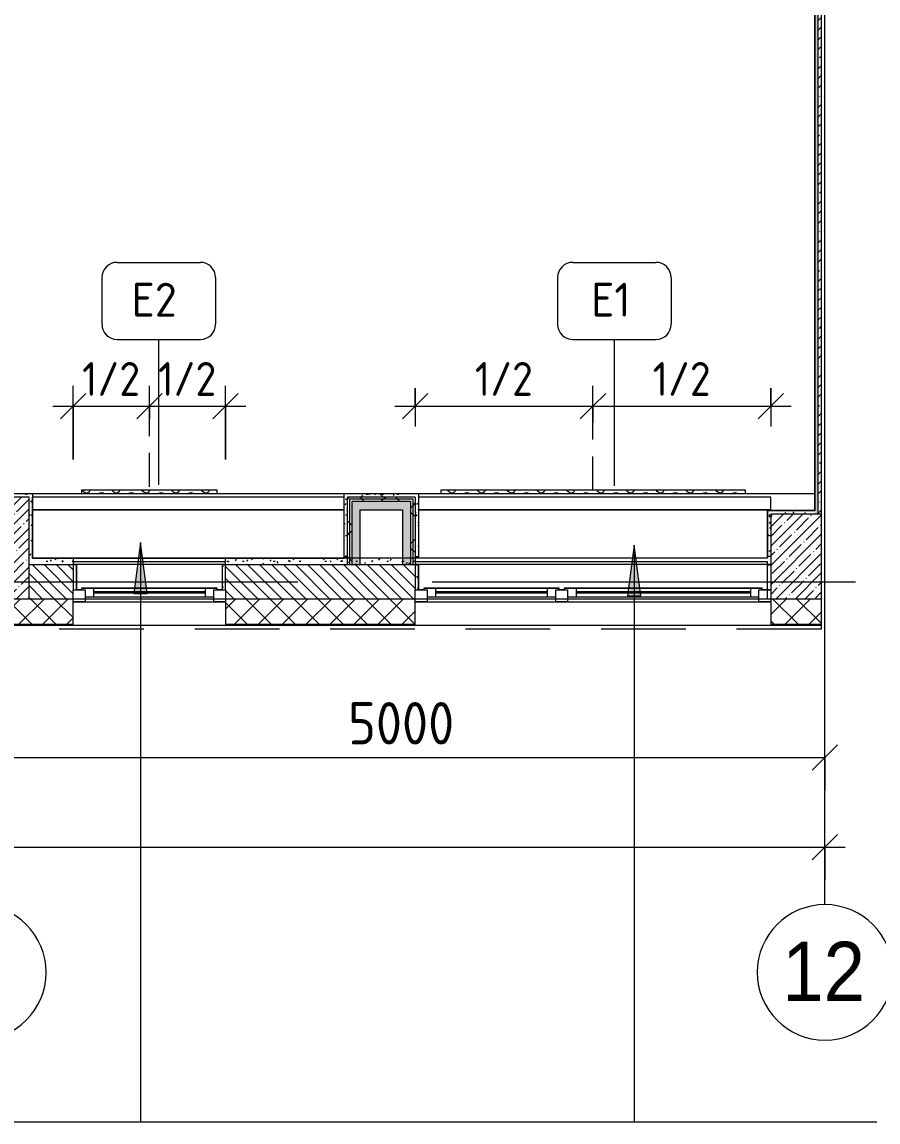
# Model space of a CAD drawing. Header units: millimetres. Extents: x -6228 to 198016, y -8553 to 29000.
# Drawn here: x 169146 to 174202, y -3190 to 3306 of the extents above; entities that cross this region are included whole.
import ezdxf

# ---------------------------------------------------------------- set-up
doc = ezdxf.new("R2010")
doc.units = ezdxf.units.MM
for name, pattern in [('200_ШТРИХ__ш1_п0_6_', [800, 500, -300]), ('ADSK_Штрих_ш2 п1', [300, 200, -100]), ('Осевая', [15875, 3175, -2381.25, 7937.5, -2381.25])]:
    doc.linetypes.add(name, pattern=pattern)
for name, color, linetype, lineweight in [('A-ANNO-DIMS', 7, 'Continuous', 9), ('A-ANNO-DIMS-100', 7, 'Continuous', 9), ('A-DETL-2', 7, 'ADSK_Штрих_ш2 п1', 9), ('A-DETL-GENF', 7, 'Continuous', 9), ('A-DETL-MBND-1', 7, '200_ШТРИХ__ш1_п0_6_', 9), ('A-GLAZ-2', 7, 'Continuous', 9), ('A-WALL-1', 7, 'Continuous', 9), ('A-WALL-4', 7, 'Continuous', 13), ('G-ANNO-TEXT', 7, 'Continuous', 9), ('I-WALL-7', 7, 'Continuous', 9), ('S-COLS-2', 7, 'Continuous', 9), ('Знаки', 7, 'Continuous', 9), ('Марки для знаков', 7, 'Continuous', 9), ('Оси', 7, 'Continuous', 9), ('Оси-1', 7, 'Continuous', 20), ('Оси-2', 7, 'Осевая', 9)]:
    doc.layers.add(name, color=color, linetype=linetype, lineweight=lineweight)
for name, color, linetype, lineweight, true_color in [('I-WALL-4', 7, 'Continuous', 9, 0xe7e7e7), ('I-WALL-9', 9, 'Continuous', 9, 0x808080), ('Знаки-1', 7, 'Continuous', 9, 0x787878)]:
    doc.layers.add(name, color=color, linetype=linetype, lineweight=lineweight, true_color=true_color)
doc.styles.add('Arial_1', font='arial.ttf', dxfattribs={"width": 0.9, "height": 350})
doc.styles.add('GOST Common_2', font='GOST_Common.ttf', dxfattribs={"height": 200})
doc.styles.add('ISOCPEUR_1', font='isocpeur.ttf', dxfattribs={"width": 0.9, "height": 250})
doc.styles.add('ISOCPEUR_2', font='isocpeur.ttf', dxfattribs={"width": 0.9, "height": 200})
doc.dimstyles.new('ISO-2_0_0_9К_Средний_округл2_1', dxfattribs={"dimscale": 304.8, "dimtxt": 199.196235, "dimasz": 0.492126, "dimexe": 0.393701, "dimexo": 0, "dimgap": 0, "dimtad": 1, "dimdec": 0, "dimrnd": 10, "dimzin": 0, "dimdsep": 46, "dimtxsty": 'ISOCPEUR_2', "dimblk1": 'OBLIQUE', "dimblk2": 'OBLIQUE', "dimsah": 1, "dimcen": 0.09, "dimdle": 0.393701, "dimazin": 0, "dimtfac": 1, "dimtdec": 4, "dimtix": 1, "dimtmove": 0, "dimatfit": 3, "dimfxl": 1, "dimtvp": 1, "dimtolj": 1, "dimtzin": 0, "dimarcsym": 2})
doc.dimstyles.new('ISO-2_5_0_9К_БОЛЬШОЙ', dxfattribs={"dimscale": 304.8, "dimtxt": 248.995294, "dimasz": 0.492126, "dimexe": 0.393701, "dimexo": 0.984252, "dimgap": 0, "dimtad": 1, "dimdec": 0, "dimrnd": 10, "dimzin": 0, "dimdsep": 46, "dimtxsty": 'ISOCPEUR_1', "dimblk1": 'OBLIQUE', "dimblk2": 'OBLIQUE', "dimsah": 1, "dimcen": 0.09, "dimdle": 0.393701, "dimazin": 0, "dimtfac": 1, "dimtdec": 4, "dimtix": 1, "dimtmove": 0, "dimatfit": 3, "dimfxl": 1, "dimtvp": 1, "dimtolj": 1, "dimtzin": 0, "dimarcsym": 2})
doc.dimstyles.new('ISO-2_5_0_9К_БОЛЬШОЙ_1', dxfattribs={"dimscale": 304.8, "dimtxt": 248.995294, "dimasz": 0.492126, "dimexe": 0.393701, "dimexo": 0.984252, "dimgap": 0, "dimtad": 1, "dimdec": 0, "dimrnd": 10, "dimzin": 0, "dimdsep": 46, "dimtxsty": 'ISOCPEUR_1', "dimblk1": 'OBLIQUE', "dimblk2": 'OBLIQUE', "dimsah": 1, "dimcen": 0.09, "dimdle": 0.393701, "dimazin": 0, "dimtfac": 1, "dimtdec": 4, "dimtix": 1, "dimtmove": 2, "dimatfit": 3, "dimfxl": 1, "dimtvp": 1, "dimtolj": 1, "dimtzin": 0, "dimarcsym": 2})
pattern_1 = [(0, (135578.187, 0), (121.92, 30.48), [10.058, -81.382, 10.058, -81.382, -487.68]), (0, (135578.187, 0), (121.92, 30.48), [-182.88, 10.058, -172.822, 10.058, -81.382, -213.36]), (0, (135578.187, 0), (121.92, 30.48), [-457.2, 10.058, -50.902, 10.058, -142.342]), (120, (135623.907, 15.24), (-87.356454, 90.345817), [10.058, -81.382, 10.058, -81.382, -487.68]), (120, (135623.907, 15.24), (-87.356454, 90.345817), [-182.88, 10.058, -172.822, 10.058, -81.382, -213.36]), (120, (135623.907, 15.24), (-87.356454, 90.345817), [-457.2, 10.058, -50.902, 10.058, -142.342]), (240, (135639.147, 76.2), (-34.563546, -120.825817), [10.058, -81.382, 10.058, -81.382, -487.68]), (240, (135639.147, 76.2), (-34.563546, -120.825817), [-182.88, 10.058, -172.822, 10.058, -81.382, -213.36]), (240, (135639.147, 76.2), (-34.563546, -120.825817), [-457.2, 10.058, -50.902, 10.058, -142.342])]
pattern_2 = [(45, (135578.19, 0), (-106.066, 106.066), []), (135, (135578.19, 0), (-106.066, -106.066), [])]

# ---------------------------------------------------------------- blocks, each defined once
blk = doc.blocks.new('BSC_Колонна _Прямоугольная - 600х600-V189-План зашивки приборов отопления в осях 2 этажа 1-12')
at = {"layer": 'S-COLS-2'}
h = blk.add_hatch(dxfattribs=at)
h.set_pattern_fill('FP_168', color=256, style=0, pattern_type=2)
h.set_pattern_definition([(45, (-33310, -200), (-57.02463, 57.02463), []), (45, (-33252.975, -200), (-57.02463, 57.02463), [100.806, -20.161, 3.353, -16.808])])
h.paths.add_polyline_path([(-13.9, -300), (300, -300), (300, 300), (-300, 300), (-300, -300)])
for p, q in [((300, 300), (-300, 300)), ((-300, 300), (-300, -300)), ((300, -300), (300, 300)), ((-300, -300), (300, -300))]:
    blk.add_line(p, q, dxfattribs=at)
blk = doc.blocks.new('120_Окно_СКБ_2Ст - 120_Окно_СКБ_2Ст 2100х2400 _мал створка справа_-V192-План зашивки приборов отопления в осях 2 этажа 1-12')
at = {"layer": 'A-GLAZ-2'}
for p, q in [((-1050, -127), (-1050, -57)), ((-1050, -57), (-980, -57)), ((1050, -57), (-1050, -57)), ((-980, -57), (-980, -127)), ((150, -127), (150, -57)), ((150, -57), (220, -57)), ((220, -57), (220, -127)), ((980, -127), (980, -57)), ((980, -57), (1050, -57)), ((1050, -57), (1050, -127)), ((-980, -127), (-1050, -127)), ((-1050, -127), (-1000, -127)), ((-980, -127), (-1000, -127)), ((-1000, -127), (-1000, -137)), ((150, -87), (-980, -87)), ((-980, -87), (-980, -127)), ((-930, -137), (-930, -87)), ((-930, -107), (100, -107)), ((100, -117), (-930, -117)), ((100, -137), (100, -87)), ((150, -127), (150, -87)), ((220, -127), (150, -127)), ((170, -127), (150, -127)), ((170, -127), (200, -127)), ((170, -137), (170, -127)), ((220, -127), (200, -127)), ((200, -127), (200, -137)), ((980, -87), (220, -87)), ((220, -87), (220, -127)), ((270, -137), (270, -87)), ((270, -107), (930, -107)), ((930, -117), (270, -117)), ((930, -137), (930, -87)), ((980, -127), (980, -87)), ((1050, -127), (980, -127)), ((1000, -127), (980, -127)), ((1000, -127), (1030, -127)), ((1000, -137), (1000, -127)), ((-1000, -137), (170, -137)), ((170, -137), (-1000, -137)), ((200, -137), (1000, -137)), ((1000, -137), (200, -137))]:
    blk.add_line(p, q, dxfattribs=at)
blk = doc.blocks.new('BSC_Колонна _Прямоугольная - 500х500-V209-План зашивки приборов отопления в осях 2 этажа 1-12')
at = {"layer": 'S-COLS-2'}
h = blk.add_hatch(dxfattribs=at)
h.set_pattern_fill('FP_182', color=256, style=0, pattern_type=2)
h.set_pattern_definition([(45, (-38240, -150), (-57.02463, 57.02463), []), (45, (-38182.975, -150), (-57.02463, 57.02463), [100.806, -20.161, 3.353, -16.808])])
h.paths.add_polyline_path([(-250, -250), (47.7, -250), (47.7, 250), (-250, 250), (-250, -226.2)])
for p, q in [((47.7, 250), (-250, 250)), ((-250, 250), (-250, -250)), ((-250, -250), (47.7, -250))]:
    blk.add_line(p, q, dxfattribs=at)
blk = doc.blocks.new('120_Окно_СКБ_1Ст - 120_Окно_СКБ_1Ст 900х2500_h_-20664874-План зашивки приборов отопления в осях 2 этажа 1-12')
at = {"layer": 'A-GLAZ-2'}
for p, q in [((-450, -127), (-450, -57)), ((-450, -57), (-380, -57)), ((450, -57), (-450, -57)), ((-380, -57), (-380, -127)), ((380, -127), (380, -57)), ((380, -57), (450, -57)), ((450, -57), (450, -127)), ((-380, -127), (-450, -127)), ((-430, -127), (-400, -127)), ((-380, -127), (-400, -127)), ((-400, -127), (-400, -137)), ((380, -87), (-380, -87)), ((-380, -87), (-380, -127)), ((-330, -137), (-330, -87)), ((-330, -107), (330, -107)), ((330, -117), (-330, -117)), ((330, -137), (330, -87)), ((380, -127), (380, -87)), ((450, -127), (380, -127)), ((400, -127), (380, -127)), ((400, -127), (430, -127)), ((400, -137), (400, -127)), ((-400, -137), (400, -137)), ((400, -137), (-400, -137))]:
    blk.add_line(p, q, dxfattribs=at)
blk = doc.blocks.new('Съемный металлический экран с перфорацией - E1-V260-План зашивки приборов отопления в осях 2 этажа 1-12')
at = {"layer": 'Знаки-1'}
h = blk.add_hatch(dxfattribs=at)
h.set_pattern_fill('FP_227', color=256, style=0, pattern_type=2)
h.set_pattern_definition([(180, (37822.98, 541), (6e-15, -50.8), [13.612, -74.376]), (240, (37797.58, 534.194), (43.99409, -25.4), [13.612, -74.376]), (300, (37790.77, 508.794), (43.99409, 25.4), [13.612, -74.376]), (210, (37809.37, 541), (-9e-05, -101.59984), [13.612, -87.988]), (210, (37834.77, 497.01), (-9e-05, -101.59984), [13.612, -87.988]), (330, (37822.98, 541), (87.9881, 50.79984), [13.612, -87.988]), (330, (37797.58, 497.01), (87.9881, 50.79984), [13.612, -87.988]), (270, (37790.77, 522.41), (87.988, -50.8), [13.612, -87.988]), (270, (37841.57, 522.41), (87.988, -50.8), [13.612, -87.988])])
h.paths.add_polyline_path([(68.8, 20), (0, 20), (0, 0), (1800, 0), (1800, 20), (151.7, 20)])
at = {"layer": 'Знаки'}
for p, q in [((1800, 20), (0, 20)), ((0, 20), (0, 0)), ((0, 0), (1800, 0)), ((1800, 0), (1800, 20))]:
    blk.add_line(p, q, dxfattribs=at)
blk = doc.blocks.new('Съемный металлический экран с перфорацией - E2-V261-План зашивки приборов отопления в осях 2 этажа 1-12')
at = {"layer": 'Знаки-1'}
h = blk.add_hatch(dxfattribs=at)
h.set_pattern_fill('FP_228', color=256, style=0, pattern_type=2)
h.set_pattern_definition([(180, (34701.406, 541), (6e-15, -50.8), [13.612, -74.376]), (240, (34676.006, 534.194), (43.99409, -25.4), [13.612, -74.376]), (300, (34669.2, 508.794), (43.99409, 25.4), [13.612, -74.376]), (210, (34687.79, 541), (-9e-05, -101.59984), [13.612, -87.988]), (210, (34713.19, 497.01), (-9e-05, -101.59984), [13.612, -87.988]), (330, (34701.41, 541), (87.9881, 50.79984), [13.612, -87.988]), (330, (34676.01, 497.01), (87.9881, 50.79984), [13.612, -87.988]), (270, (34669.2, 522.41), (87.988, -50.8), [13.612, -87.988]), (270, (34720, 522.41), (87.988, -50.8), [13.612, -87.988])])
h.paths.add_polyline_path([(97.5, 20), (0, 20), (0, 0), (800, 0), (800, 20), (263.3, 20)])
at = {"layer": 'Знаки'}
for p, q in [((800, 20), (0, 20)), ((0, 20), (0, 0)), ((0, 0), (800, 0)), ((800, 0), (800, 20))]:
    blk.add_line(p, q, dxfattribs=at)
blk = doc.blocks.new('Зашивка приборов отопления24 - Зашивка приборов отопления-33321996-План зашивки приборов отопления в осях 2 этажа 1-12')
at = {"layer": 'A-WALL-1'}
for p, q in [((36380, 23400), (35480, 23400)), ((34780, 23079), (36620, 23079)), ((36620, 23079), (34780, 23079)), ((34780, 23004), (36620, 23004))]:
    blk.add_line(p, q, dxfattribs=at)
blk = doc.blocks.new('Зашивка приборов отопления25 - Зашивка приборов отопления-33322064-План зашивки приборов отопления в осях 2 этажа 1-12')
at = {"layer": 'A-WALL-1'}
for p, q in [((36640, 23400), (34540, 23400)), ((34540, 23084), (34540, 23079)), ((34540, 23079), (36620, 23079)), ((36620, 23079), (34540, 23079)), ((34540, 23079), (34540, 23004)), ((34540, 23004), (36620, 23004))]:
    blk.add_line(p, q, dxfattribs=at)
blk = doc.blocks.new('DET_L_Линия разрыва - М100-30654710-План зашивки приборов отопления в осях 2 этажа 1-12')
at = {"layer": 'A-DETL-GENF'}
blk.add_line((11739.9, 0), (0, 0), dxfattribs=at)
blk = doc.blocks.new('Ось сетки - D8-29747960-План зашивки приборов отопления в осях 2 этажа 1-12')
at = {"layer": 'Оси-1'}
for start, end in [(360, 180), (180, 360)]:
    blk.add_arc((0, 0), 4, start, end, dxfattribs=at)
blk = doc.blocks.new('DIMBLOCK12-План зашивки приборов отопления в осях 2 этажа 1-12')
at = {"layer": 'A-ANNO-DIMS-100'}
for p, q in [((168888.2, -1230.7), (168888.2, -916.8)), ((173888.2, -1230.7), (173888.2, -916.8)), ((168888.2, -1036.8), (173888.2, -1036.8)), ((168888.2, -1036.8), (168888.2, -1230.7)), ((173888.2, -1036.8), (173888.2, -1230.7))]:
    blk.add_line(p, q, dxfattribs=at)
at = {"layer": 'A-ANNO-DIMS-100', "lineweight": 20}
for p, q in [((168888.2, -1036.8), (168963.2, -961.8)), ((173888.2, -1036.8), (173963.2, -961.8)), ((168888.2, -1036.8), (168813.2, -1111.8)), ((173888.2, -1036.8), (173813.2, -1111.8))]:
    blk.add_line(p, q, dxfattribs=at)
at = {"layer": 'A-ANNO-DIMS-100', "color": 0, "insert": (171072.2, -710.2), "char_height": 250, "width": 758.478, "attachment_point": 1, "line_spacing_factor": 1.149209, "style": 'ISOCPEUR_1'}
blk.add_mtext('5000', dxfattribs=at)
blk = doc.blocks.new('_Oblique')
at = {"color": 0, "linetype": 'ByBlock', "lineweight": -2}
blk.add_line((-0.5, -0.5), (0.5, 0.5), dxfattribs=at)
blk = doc.blocks.new('DIMBLOCK14-План зашивки приборов отопления в осях 2 этажа 1-12')
at = {"layer": 'A-ANNO-DIMS-100'}
for p, q in [((135688.2, -1760.8), (135688.2, -1446.9)), ((173888.2, -1760.8), (173888.2, -1446.9)), ((135568.2, -1566.9), (174008.2, -1566.9)), ((135688.2, -1566.9), (135688.2, -1760.8)), ((173888.2, -1566.9), (173888.2, -1760.8))]:
    blk.add_line(p, q, dxfattribs=at)
at = {"layer": 'A-ANNO-DIMS-100', "lineweight": 20}
for p, q in [((135688.2, -1566.9), (135763.2, -1491.9)), ((173888.2, -1566.9), (173963.2, -1491.9)), ((135688.2, -1566.9), (135613.2, -1641.9)), ((173888.2, -1566.9), (173813.2, -1641.9))]:
    blk.add_line(p, q, dxfattribs=at)
at = {"layer": 'A-ANNO-DIMS-100', "color": 0, "insert": (155611.2, -1240.3), "char_height": 250, "width": 948.097, "attachment_point": 1, "line_spacing_factor": 1.149209, "style": 'ISOCPEUR_1'}
blk.add_mtext('38200', dxfattribs=at)
blk = doc.blocks.new('DIMBLOCK26-План зашивки приборов отопления в осях 2 этажа 1-12')
at = {"layer": 'A-ANNO-DIMS-100'}
for p, q in [((168888.2, -1230.7), (168888.2, -916.8)), ((173888.2, -1230.7), (173888.2, -916.8)), ((168888.2, -1036.8), (173888.2, -1036.8)), ((168888.2, -1036.8), (168888.2, -1230.7)), ((173888.2, -1036.8), (173888.2, -1230.7))]:
    blk.add_line(p, q, dxfattribs=at)
at = {"layer": 'A-ANNO-DIMS-100', "lineweight": 20}
for p, q in [((168888.2, -1036.8), (168963.2, -961.8)), ((173888.2, -1036.8), (173963.2, -961.8)), ((168888.2, -1036.8), (168813.2, -1111.8)), ((173888.2, -1036.8), (173813.2, -1111.8))]:
    blk.add_line(p, q, dxfattribs=at)
at = {"layer": 'A-ANNO-DIMS-100', "color": 0, "insert": (171072.2, -710.2), "char_height": 250, "width": 758.478, "attachment_point": 1, "line_spacing_factor": 1.149209, "style": 'ISOCPEUR_1'}
blk.add_mtext('5000', dxfattribs=at)
blk = doc.blocks.new('DIMBLOCK53-План зашивки приборов отопления в осях 2 этажа 1-12')
at = {"layer": 'A-ANNO-DIMS-100'}
for p, q in [((169448.2, 722), (169448.2, 1156.7)), ((169898.2, 961), (169898.2, 1156.7)), ((169328.2, 1036.7), (169898.2, 1036.7)), ((169448.2, 1036.7), (169448.2, 722)), ((169898.2, 1036.7), (169898.2, 961))]:
    blk.add_line(p, q, dxfattribs=at)
at = {"layer": 'A-ANNO-DIMS-100', "lineweight": 20}
for p, q in [((169448.2, 1036.7), (169523.2, 1111.7)), ((169898.2, 1036.7), (169973.2, 1111.7)), ((169448.2, 1036.7), (169373.2, 961.7)), ((169898.2, 1036.7), (169823.2, 961.7))]:
    blk.add_line(p, q, dxfattribs=at)
at = {"layer": 'A-ANNO-DIMS-100', "color": 0, "insert": (169500.8, 1298), "char_height": 200, "width": 413.715, "attachment_point": 1, "line_spacing_factor": 1.149209, "style": 'ISOCPEUR_2'}
blk.add_mtext('1/2', dxfattribs=at)
blk = doc.blocks.new('DIMBLOCK54-План зашивки приборов отопления в осях 2 этажа 1-12')
at = {"layer": 'A-ANNO-DIMS-100'}
for p, q in [((169898.2, 961), (169898.2, 1156.7)), ((170348.2, 722), (170348.2, 1156.7)), ((169898.2, 1036.7), (170468.2, 1036.7)), ((169898.2, 1036.7), (169898.2, 961)), ((170348.2, 1036.7), (170348.2, 722))]:
    blk.add_line(p, q, dxfattribs=at)
at = {"layer": 'A-ANNO-DIMS-100', "lineweight": 20}
for p, q in [((169898.2, 1036.7), (169973.2, 1111.7)), ((170348.2, 1036.7), (170423.2, 1111.7)), ((169898.2, 1036.7), (169823.2, 961.7)), ((170348.2, 1036.7), (170273.2, 961.7))]:
    blk.add_line(p, q, dxfattribs=at)
at = {"layer": 'A-ANNO-DIMS-100', "color": 0, "insert": (169950.8, 1298), "char_height": 200, "width": 413.715, "attachment_point": 1, "line_spacing_factor": 1.149209, "style": 'ISOCPEUR_2'}
blk.add_mtext('1/2', dxfattribs=at)
blk = doc.blocks.new('DIMBLOCK55-План зашивки приборов отопления в осях 2 этажа 1-12')
at = {"layer": 'A-ANNO-DIMS-100'}
for p, q in [((171468.2, 1142.8), (171468.2, 916.7)), ((171468.2, 1036.7), (171468.2, 1142.8)), ((172518.2, 941), (172518.2, 1156.7)), ((171348.2, 1036.7), (172518.2, 1036.7)), ((172518.2, 1036.7), (172518.2, 941))]:
    blk.add_line(p, q, dxfattribs=at)
at = {"layer": 'A-ANNO-DIMS-100', "lineweight": 20}
for p, q in [((171468.2, 1036.7), (171543.2, 1111.7)), ((172518.2, 1036.7), (172593.2, 1111.7)), ((171468.2, 1036.7), (171393.2, 961.7)), ((172518.2, 1036.7), (172443.2, 961.7))]:
    blk.add_line(p, q, dxfattribs=at)
at = {"layer": 'A-ANNO-DIMS-100', "color": 0, "insert": (171820.8, 1298), "char_height": 200, "width": 413.715, "attachment_point": 1, "line_spacing_factor": 1.149209, "style": 'ISOCPEUR_2'}
blk.add_mtext('1/2', dxfattribs=at)
blk = doc.blocks.new('DIMBLOCK56-План зашивки приборов отопления в осях 2 этажа 1-12')
at = {"layer": 'A-ANNO-DIMS-100'}
for p, q in [((172518.2, 941), (172518.2, 1156.7)), ((173568.2, 1142.8), (173568.2, 916.7)), ((173568.2, 1036.7), (173568.2, 1142.8)), ((172518.2, 1036.7), (173688.2, 1036.7)), ((172518.2, 1036.7), (172518.2, 941))]:
    blk.add_line(p, q, dxfattribs=at)
at = {"layer": 'A-ANNO-DIMS-100', "lineweight": 20}
for p, q in [((172518.2, 1036.7), (172593.2, 1111.7)), ((173568.2, 1036.7), (173643.2, 1111.7)), ((172518.2, 1036.7), (172443.2, 961.7)), ((173568.2, 1036.7), (173493.2, 961.7))]:
    blk.add_line(p, q, dxfattribs=at)
at = {"layer": 'A-ANNO-DIMS-100', "color": 0, "insert": (172870.8, 1298), "char_height": 200, "width": 413.715, "attachment_point": 1, "line_spacing_factor": 1.149209, "style": 'ISOCPEUR_2'}
blk.add_mtext('1/2', dxfattribs=at)
blk = doc.blocks.new('Марка_Знаки - В прямоуг_Наименование краткое-30718135-План зашивки приборов отопления в осях 2 этажа 1-12')
at = {"layer": 'Марки для знаков'}
for p, q in [((-2.455, 2.278), (2.455, 2.278)), ((-3.355, 1.378), (-3.355, -1.384)), ((3.355, 1.378), (3.355, -1.378)), ((-2.461, -2.278), (2.455, -2.278))]:
    blk.add_line(p, q, dxfattribs=at)
for centre, radius, start, end in [((-2.455, 1.378), 0.9, 90, 180), ((2.455, 1.378), 0.9, 0, 90), ((-2.461, -1.384), 0.893, 180, 270), ((2.455, -1.378), 0.9, 270, 0)]:
    blk.add_arc(centre, radius, start, end, dxfattribs=at)

msp = doc.modelspace()

# ---------------------------------------------------------------- hatches: boundary and pattern name
at = {"layer": 'A-WALL-1'}
h = msp.add_hatch(dxfattribs=at)
h.set_pattern_fill('FP_154', color=256, style=0, pattern_type=2)
h.set_pattern_definition([(135, (135578.187, 0), (-35.35534, -35.35534), [])])
h.paths.add_polyline_path([(171468.2, -100), (171468.2, 100), (170348.2, 100), (170348.2, -100), (171195.5, -100)])
h.paths.add_polyline_path([(169448.2, -100), (169448.2, 100), (169188.2, 100), (169188.2, -100), (169205.9, -100)])
h = msp.add_hatch(dxfattribs=at)
h.set_pattern_fill('FP_152', color=256, style=0, pattern_type=2)
h.set_pattern_definition([(45, (135578.19, 0), (-70.71068, 70.71068), []), (135, (135578.19, 0), (-70.71068, -70.71068), [])])
h.paths.add_polyline_path([(171195.5, -250), (171468.2, -250), (171468.2, -100), (170348.2, -100), (170348.2, -250), (170863.9, -250)])
h.paths.add_polyline_path([(173865.8, -250), (173865.8, -100), (173568.2, -100), (173568.2, -250), (173848.4, -250)])
h.paths.add_polyline_path([(169448.2, -250), (169448.2, -100), (168588.2, -100), (168588.2, -250), (169205.9, -250)])
h.paths.add_polyline_path([(166488.2, -250), (166488.2, -100), (164787.9, -100), (164787.9, -250), (166221.4, -250)])
h.paths.add_polyline_path([(161910.5, -250), (161987.9, -250), (161987.9, -100), (160388.2, -100), (160388.2, -250), (161578.9, -250)])
h.paths.add_polyline_path([(157931.2, -250), (158288.2, -250), (158288.2, -100), (157188.2, -100), (157188.2, -250), (157599.6, -250)])
h.paths.add_polyline_path([(154388.2, -250), (154388.2, -100), (153738.2, -100), (153738.2, -250), (154283.5, -250)])
h.paths.add_polyline_path([(152625.5, -250), (152838.2, -250), (152838.2, -100), (151688.2, -100), (151688.2, -250), (152293.9, -250)])
h.paths.add_polyline_path([(148588.2, -250), (148588.2, -100), (147238.2, -100), (147238.2, -250), (148314.6, -250)])
h.paths.add_polyline_path([(143672.1, -250), (144138.2, -250), (144138.2, -100), (140208.2, -100), (140208.2, -250), (142345.6, -250)])
h.paths.add_polyline_path([(139029.5, -250), (139308.2, -250), (139308.2, -100), (135318.2, -100), (135318.2, -250), (138366.3, -250)])
at = {"layer": 'G-ANNO-TEXT'}
for points in [[(169845.4, 231.2), (169805.9, -68.8), (169884.9, -68.8)], [(172762, 217.3), (172722.5, -82.7), (172801.5, -82.7)]]:
    msp.add_hatch(color=256, dxfattribs=at).paths.add_polyline_path(points)
at = {"layer": 'I-WALL-4'}
for points in [[(171093.2, 100), (171143.2, 100), (171143.2, 475), (171093.2, 475), (171093.2, 185.4)], [(171393.2, 425), (171443.2, 425), (171443.2, 475), (171143.2, 475), (171143.2, 425), (171361.3, 425)], [(171443.2, 100), (171443.2, 425), (171393.2, 425), (171393.2, 100)]]:
    msp.add_hatch(color=256, dxfattribs=at).paths.add_polyline_path(points)
at = {"layer": 'I-WALL-7'}
h = msp.add_hatch(dxfattribs=at)
h.set_pattern_fill('FP_153', color=256, style=0, pattern_type=2)
h.set_pattern_definition([(45, (135578.19, 0), (-57.02463, 57.02463), []), (45, (135635.21, 0), (-57.02463, 57.02463), [100.806, -20.161, 3.353, -16.808])])
h.paths.add_polyline_path([(173865.8, 400), (173865.8, 7400), (173848.2, 7400), (173848.4, 400)])
h = msp.add_hatch(dxfattribs=at)
h.set_pattern_fill('FP_220', color=256, style=0, pattern_type=2)
h.set_pattern_definition(pattern_2)
h.paths.add_polyline_path([(171068.2, 100), (171080.7, 100), (171080.7, 500), (171068.2, 500), (171068.2, 185.4)])
h = msp.add_hatch(dxfattribs=at)
h.set_pattern_fill('FP_220', color=256, style=0, pattern_type=2)
h.set_pattern_definition(pattern_2)
h.paths.add_polyline_path([(171468.2, 487.5), (171468.2, 500), (171080.7, 500), (171080.7, 487.5), (171455.7, 487.5)])
h = msp.add_hatch(dxfattribs=at)
h.set_pattern_fill('FP_220', color=256, style=0, pattern_type=2)
h.set_pattern_definition(pattern_2)
h.paths.add_polyline_path([(171080.7, 100), (171093.2, 100), (171093.2, 487.5), (171080.7, 487.5), (171080.7, 185.4)])
h = msp.add_hatch(dxfattribs=at)
h.set_pattern_fill('FP_220', color=256, style=0, pattern_type=2)
h.set_pattern_definition(pattern_2)
h.paths.add_polyline_path([(171455.7, 475), (171455.7, 487.5), (171093.2, 487.5), (171093.2, 475), (171443.2, 475)])
h = msp.add_hatch(dxfattribs=at)
h.set_pattern_fill('FP_220', color=256, style=0, pattern_type=2)
h.set_pattern_definition(pattern_2)
h.paths.add_polyline_path([(171455.7, 100), (171455.7, 475), (171443.2, 475), (171443.2, 100)])
h = msp.add_hatch(dxfattribs=at)
h.set_pattern_fill('FP_220', color=256, style=0, pattern_type=2)
h.set_pattern_definition(pattern_2)
h.paths.add_polyline_path([(171468.2, 100), (171468.2, 487.5), (171455.7, 487.5), (171455.7, 100)])
at = {"layer": 'I-WALL-9'}
h = msp.add_hatch(dxfattribs=at)
h.set_pattern_fill('FP_219', color=256, style=0, pattern_type=2)
h.set_pattern_definition(pattern_1)
h.paths.add_polyline_path([(173848.2, 400), (173848.2, 5250), (173828.2, 5250), (173828.2, 400)])
h = msp.add_hatch(dxfattribs=at)
h.set_pattern_fill('FP_219', color=256, style=0, pattern_type=2)
h.set_pattern_definition(pattern_1)
h.paths.add_polyline_path([(168874.3, 500), (169208.2, 500), (169208.2, 520), (168588.2, 520), (168588.2, 500)])
h = msp.add_hatch(dxfattribs=at)
h.set_pattern_fill('FP_219', color=256, style=0, pattern_type=2)
h.set_pattern_definition(pattern_1)
h.paths.add_polyline_path([(171488.2, 500), (171488.2, 520), (171048.2, 520), (171048.2, 500), (171468.2, 500)])
h = msp.add_hatch(dxfattribs=at)
h.set_pattern_fill('FP_219', color=256, style=0, pattern_type=2)
h.set_pattern_definition(pattern_1)
h.paths.add_polyline_path([(169208.2, 140), (169208.2, 500), (169188.2, 500), (169188.2, 140), (169205.9, 140)])
h = msp.add_hatch(dxfattribs=at)
h.set_pattern_fill('FP_219', color=256, style=0, pattern_type=2)
h.set_pattern_definition(pattern_1)
h.paths.add_polyline_path([(171068.2, 150), (171068.2, 500), (171048.2, 500), (171048.2, 150)])
h = msp.add_hatch(dxfattribs=at)
h.set_pattern_fill('FP_219', color=256, style=0, pattern_type=2)
h.set_pattern_definition(pattern_1)
h.paths.add_polyline_path([(171488.2, 150), (171488.2, 500), (171468.2, 500), (171468.2, 150)])
h = msp.add_hatch(dxfattribs=at)
h.set_pattern_fill('FP_219', color=256, style=0, pattern_type=2)
h.set_pattern_definition(pattern_1)
h.paths.add_polyline_path([(173568.2, 400), (173828.2, 400), (173828.2, 420), (173548.2, 420), (173548.2, 400)])
h = msp.add_hatch(dxfattribs=at)
h.set_pattern_fill('FP_219', color=256, style=0, pattern_type=2)
h.set_pattern_definition(pattern_1)
h.paths.add_polyline_path([(173568.2, 150), (173568.2, 400), (173548.2, 400), (173548.2, 150)])
h = msp.add_hatch(dxfattribs=at)
h.set_pattern_fill('FP_219', color=256, style=0, pattern_type=2)
h.set_pattern_definition(pattern_1)
h.paths.add_polyline_path([(171468.2, 100), (171468.2, 140), (170348.2, 140), (170348.2, 100), (171361.3, 100)])
h.paths.add_polyline_path([(169188.2, 100), (169448.2, 100), (169448.2, 140), (169188.2, 140)])
h = msp.add_hatch(dxfattribs=at)
h.set_pattern_fill('FP_219', color=256, style=0, pattern_type=2)
h.set_pattern_definition(pattern_1)
h.paths.add_polyline_path([(169468.2, -48), (169468.2, 100), (169448.2, 100), (169448.2, -48)])
h = msp.add_hatch(dxfattribs=at)
h.set_pattern_fill('FP_219', color=256, style=0, pattern_type=2)
h.set_pattern_definition(pattern_1)
h.paths.add_polyline_path([(170348.2, -48), (170348.2, 100), (170328.2, 100), (170328.2, -48)])
h = msp.add_hatch(dxfattribs=at)
h.set_pattern_fill('FP_219', color=256, style=0, pattern_type=2)
h.set_pattern_definition(pattern_1)
h.paths.add_polyline_path([(171488.2, -48), (171488.2, 100), (171468.2, 100), (171468.2, -48)])

# ---------------------------------------------------------------- linework, layer by layer
at = {"layer": 'A-DETL-2'}
for p, q in [((169898.2, 561), (169898.2, 961)), ((172518.2, 541), (172518.2, 941))]:
    msp.add_line(p, q, dxfattribs=at)
at = {"layer": 'A-DETL-MBND-1'}
msp.add_line((173865.8, -280), (135288.2, -280), dxfattribs=at)
at = {"layer": 'A-WALL-1'}
for p, q in [((169448.2, -258), (169448.2, -48)), ((170348.2, -48), (170348.2, -258)), ((171468.2, -258), (171468.2, -48)), ((169448.2, -100), (173568.2, -100)), ((173568.2, -100), (173568.2, -258)), ((173865.8, -258), (157188.2, -258))]:
    msp.add_line(p, q, dxfattribs=at)
at = {"layer": 'A-WALL-4'}
for p, q in [((173848.2, 400), (173848.2, 5350)), ((169208.2, 140), (169208.2, 500)), ((171080.7, 487.5), (171080.7, 100)), ((171455.7, 487.5), (171080.7, 487.5)), ((171093.2, 475), (171093.2, 100)), ((171443.2, 475), (171093.2, 475)), ((171443.2, 100), (171443.2, 475)), ((171455.7, 100), (171455.7, 487.5)), ((173828.2, 420), (173548.2, 420)), ((173828.2, 420), (173828.2, 421)), ((169208.2, 140), (169209.2, 140)), ((169448.2, 100), (169188.2, 100)), ((171468.2, 100), (170348.2, 100)), ((169188.2, -100), (169448.2, -100)), ((170348.2, -100), (171468.2, -100)), ((168588.2, -250), (169448.2, -250)), ((168588.2, -253), (169448.2, -253)), ((170348.2, -250), (171468.2, -250)), ((170348.2, -253), (171468.2, -253)), ((173568.2, -250), (173865.8, -250)), ((173568.2, -253), (173865.8, -253))]:
    msp.add_line(p, q, dxfattribs=at)
at = {"layer": 'G-ANNO-TEXT'}
for p, q in [((169845.4, 231.2), (169805.9, -68.8)), ((169884.9, -68.8), (169845.4, 231.2)), ((169845.4, 231.2), (169845.4, -3189.9)), ((172762, 217.3), (172722.5, -82.7)), ((172801.5, -82.7), (172762, 217.3)), ((172762, 217.3), (172762, -3189.9)), ((169805.9, -68.8), (169884.9, -68.8)), ((172722.5, -82.7), (172801.5, -82.7)), ((167057.6, -3189.9), (174195, -3189.9)), ((169845.4, -3189.9), (174195, -3189.9)), ((172762, -3189.9), (174195, -3189.9))]:
    msp.add_line(p, q, dxfattribs=at)
at = {"layer": 'I-WALL-7'}
for p, q in [((173827.2, 5249), (173827.2, 421)), ((173828.2, 5250), (173828.2, 421)), ((166509.2, 521), (173827.2, 521)), ((171488.2, 520), (168568.2, 520)), ((169208.2, 521), (169208.2, 500)), ((169209.2, 141), (169209.2, 521)), ((171047.2, 521), (171047.2, 141)), ((171048.2, 140), (171048.2, 520)), ((171488.2, 520), (171488.2, 141)), ((171489.2, 150), (171489.2, 521)), ((173827.2, 520), (171489.2, 520)), ((171468.2, 500), (171068.2, 500)), ((171068.2, 100), (171068.2, 500)), ((171468.2, 500), (171468.2, -48)), ((171143.2, 100), (171143.2, 425)), ((171143.2, 425), (171393.2, 425)), ((171393.2, 425), (171393.2, 100)), ((173547.2, 421), (173547.2, 141)), ((173827.2, 421), (173547.2, 421)), ((173548.2, 420), (173548.2, 141)), ((169209.2, 141), (171047.2, 141)), ((169209.2, 140), (171048.2, 140)), ((169448.2, 141), (169448.2, -48)), ((170348.2, -48), (170348.2, 141)), ((171048.2, 150), (171068.2, 150)), ((173548.2, 140), (171048.2, 140)), ((171468.2, 150), (171489.2, 150)), ((171488.2, 141), (173548.2, 141)), ((173568.2, 150), (173547.2, 150)), ((169448.2, 120), (170348.2, 120)), ((169469.2, 100), (169448.2, 100)), ((169468.2, -48), (169468.2, 100)), ((169469.2, -48), (169469.2, 100)), ((170348.2, 100), (170327.2, 100)), ((170327.2, 100), (170327.2, -48)), ((170328.2, 100), (170328.2, -48)), ((171468.2, 120), (173548.2, 120)), ((171468.2, 100), (171489.2, 100)), ((171488.2, -48), (171488.2, 100)), ((171489.2, -48), (171489.2, 100)), ((173547.2, 100), (173568.2, 100)), ((173547.2, 100), (173547.2, -48)), ((173548.2, -100), (173548.2, 120)), ((169448.2, -48), (169469.2, -48)), ((170327.2, -48), (170348.2, -48)), ((171468.2, -48), (171489.2, -48)), ((173568.2, -48), (173547.2, -48))]:
    msp.add_line(p, q, dxfattribs=at)
at = {"layer": 'Марки для знаков'}
for p, q in [((169953.8, 572), (169953.8, 1431)), ((172644.6, 566.3), (172644.6, 1431))]:
    msp.add_line(p, q, dxfattribs=at)
at = {"layer": 'Оси'}
for p, q in [((173888.2, -1906.3), (173888.2, 593.7)), ((171568.2, 0), (174068.2, 0))]:
    msp.add_line(p, q, dxfattribs=at)
at = {"layer": 'Оси-2'}
for p, q in [((173888.2, 593.7), (173888.2, 21277.7)), ((135850.6, 0), (171568.2, 0))]:
    msp.add_line(p, q, dxfattribs=at)

# ---------------------------------------------------------------- block references
at = {"layer": 'A-DETL-GENF', "rotation": 90.00000000000031}
msp.add_blockref('DET_L_Линия разрыва - М100-30654710-План зашивки приборов отопления в осях 2 этажа 1-12', (173865.8, -280), dxfattribs=at)
at = {"layer": 'A-GLAZ-2', "rotation": 180}
for name, p in [('120_Окно_СКБ_1Ст - 120_Окно_СКБ_1Ст 900х2500_h_-20664874-План зашивки приборов отопления в осях 2 этажа 1-12', (169898.2, -175)), ('120_Окно_СКБ_2Ст - 120_Окно_СКБ_2Ст 2100х2400 _мал створка справа_-V192-План зашивки приборов отопления в осях 2 этажа 1-12', (172518.2, -175))]:
    msp.add_blockref(name, p, dxfattribs=at)
at = {"layer": 'A-WALL-1', "rotation": 180}
for name, p in [('Зашивка приборов отопления24 - Зашивка приборов отопления-33321996-План зашивки приборов отопления в осях 2 этажа 1-12', (205828.2, 23504)), ('Зашивка приборов отопления25 - Зашивка приборов отопления-33322064-План зашивки приборов отопления в осях 2 этажа 1-12', (208108.2, 23504))]:
    msp.add_blockref(name, p, dxfattribs=at)
at = {"layer": 'S-COLS-2'}
for name, p in [('BSC_Колонна _Прямоугольная - 600х600-V189-План зашивки приборов отопления в осях 2 этажа 1-12', (168888.2, 200)), ('BSC_Колонна _Прямоугольная - 500х500-V209-План зашивки приборов отопления в осях 2 этажа 1-12', (173818.2, 150))]:
    msp.add_blockref(name, p, dxfattribs=at)
at = {"layer": 'Знаки', "rotation": 180}
for name, p in [('Съемный металлический экран с перфорацией - E2-V261-План зашивки приборов отопления в осях 2 этажа 1-12', (170298.2, 541)), ('Съемный металлический экран с перфорацией - E1-V260-План зашивки приборов отопления в осях 2 этажа 1-12', (173419.8, 541))]:
    msp.add_blockref(name, p, dxfattribs=at)
at = {"layer": 'Марки для знаков', "xscale": 99.99999999999993, "yscale": 99.99999999999993, "zscale": 99.99999999999993}
for p in [(169953.8, 1658.8), (172644.6, 1658.8)]:
    msp.add_blockref('Марка_Знаки - В прямоуг_Наименование краткое-30718135-План зашивки приборов отопления в осях 2 этажа 1-12', p, dxfattribs=at)
at = {"layer": 'Оси-1', "xscale": 99.99999999999993, "yscale": 99.99999999999993, "zscale": 99.99999999999993}
for p in [(168888.2, -2306.3), (173888.2, -2306.3)]:
    msp.add_blockref('Ось сетки - D8-29747960-План зашивки приборов отопления в осях 2 этажа 1-12', p, dxfattribs=at)

# ---------------------------------------------------------------- texts
at = {"layer": 'Марки для знаков', "char_height": 200, "attachment_point": 1, "style": 'GOST Common_2'}
for s, insert, width in [('E2', (169793.3, 1765.9), 352.742), ('E1', (172507.6, 1765.9), 296.624)]:
    msp.add_mtext(s, dxfattribs=dict(at, insert=insert, width=width))
at = {"layer": 'Оси', "insert": (173635.6, -2125.6), "char_height": 350, "width": 606.076, "attachment_point": 1, "style": 'Arial_1'}
msp.add_mtext('12', dxfattribs=at)

# ---------------------------------------------------------------- dimensions: what is measured, and where the dimension line sits
at = {"layer": 'A-ANNO-DIMS'}
for base, p1, p2, override, picture, middle in [((169898.2, 1036.7), (169448.2, 722), (169898.2, 961), {"dimpost": '<>', "dimfxl": 509.530176}, 'DIMBLOCK53-План зашивки приборов отопления в осях 2 этажа 1-12', (169673.2, 1136.7)), ((170348.2, 1036.7), (169898.2, 961), (170348.2, 722), {"dimpost": '<>', "dimfxl": 509.530176}, 'DIMBLOCK54-План зашивки приборов отопления в осях 2 этажа 1-12', (170123.2, 1136.7)), ((172518.2, 1036.7), (171468.2, 1142.8), (172518.2, 941), {"dimpost": '<>', "dimfxl": 1069.218943}, 'DIMBLOCK55-План зашивки приборов отопления в осях 2 этажа 1-12', (171993.2, 1136.7)), ((173568.2, 1036.7), (172518.2, 941), (173568.2, 1142.8), {"dimpost": '<>', "dimfxl": 1069.218943}, 'DIMBLOCK56-План зашивки приборов отопления в осях 2 этажа 1-12', (173043.2, 1136.7))]:
    dim = msp.add_linear_dim(base=base, p1=p1, p2=p2, text='1/2', dimstyle='ISO-2_0_0_9К_Средний_округл2_1', override=override, dxfattribs=at)
    dim.commit()
    dim.dimension.update_dxf_attribs({"geometry": picture, "text_midpoint": middle})
for picture in ['DIMBLOCK12-План зашивки приборов отопления в осях 2 этажа 1-12', 'DIMBLOCK26-План зашивки приборов отопления в осях 2 этажа 1-12']:
    dim = msp.add_linear_dim(base=(173888.2, -1036.8), p1=(168888.2, -930.7), p2=(173888.2, -930.7), dimstyle='ISO-2_5_0_9К_БОЛЬШОЙ', override={"dimpost": '<>', "dimfxl": 5000}, dxfattribs=at)
    dim.commit()
    dim.dimension.update_dxf_attribs({"geometry": picture, "text_midpoint": (171388.2, -911.8)})
dim = msp.add_linear_dim(base=(173888.2, -1566.9), p1=(135688.2, -1460.8), p2=(173888.2, -1460.8), dimstyle='ISO-2_5_0_9К_БОЛЬШОЙ_1', override={"dimpost": '<>', "dimfxl": 38199.999966}, dxfattribs=at)
dim.commit()
dim.dimension.update_dxf_attribs({"geometry": 'DIMBLOCK14-План зашивки приборов отопления в осях 2 этажа 1-12', "text_midpoint": (156085.2, -1406.9), "dimtype": 160})

doc.saveas('drawing.dxf')
